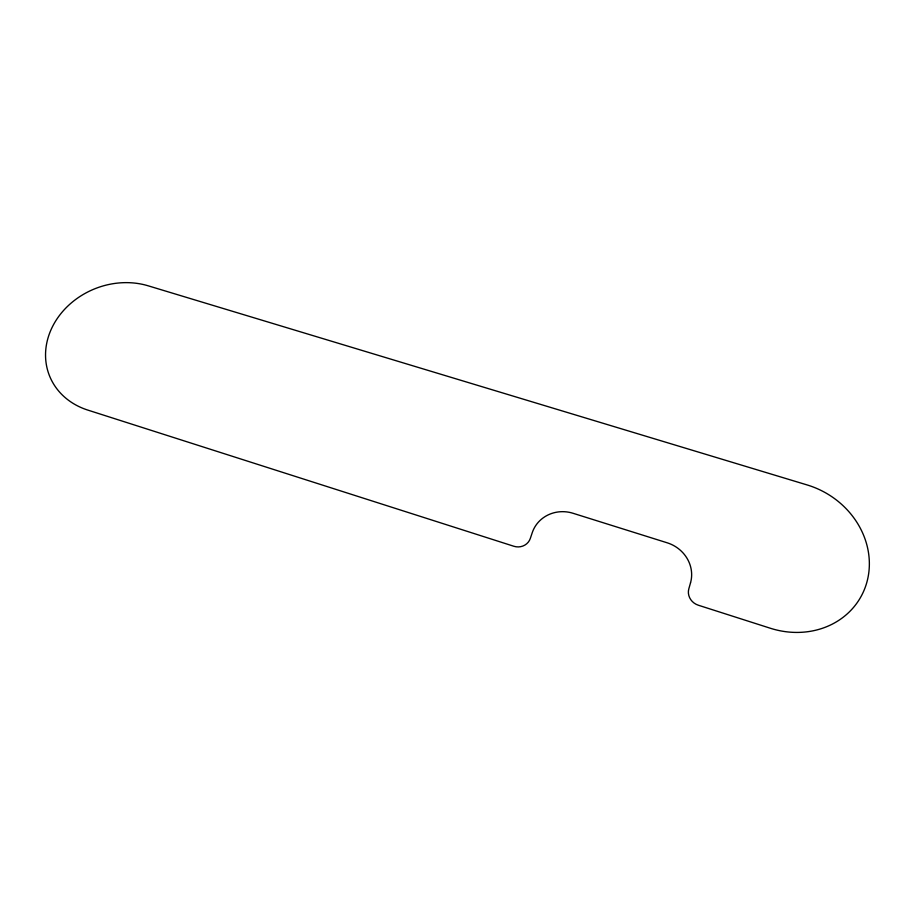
<?xml version="1.0" encoding="UTF-8"?>
<svg xmlns="http://www.w3.org/2000/svg" width="915" height="915" viewBox="0 0 915 915"><rect width="100%" height="100%" fill="white"/><g stroke="black" fill="none" stroke-linecap="round" stroke-linejoin="round"><path stroke-width="1.37" d="M690.528 582.809L688.812 588.871A13.645 12.604 29.8 0 0 698.317 605.215L770.361 628.25A81.858 73.486 29.6 0 0 867.203 580.991A81.858 73.486 29.6 0 0 807.202 484.961L148.184 285.812A74.367 63.89 -22.1 0 0 52.086 327.456A74.367 63.89 -22.1 0 0 87.783 410.08L513.875 546.266A13.05 12.364 7.7 0 0 530.311 538.455L532.278 532.587A32.849 31.007 14.3 0 1 572.973 513.258L667.195 542.801A33.626 31.304 25.6 0 1 690.528 582.809"/></g></svg>
